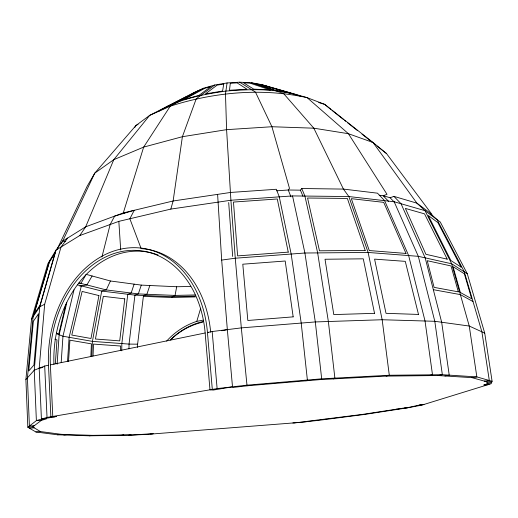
<?xml version="1.0" encoding="UTF-8"?>
<svg xmlns="http://www.w3.org/2000/svg" width="518" height="518" viewBox="0 0 518 518"><rect width="100%" height="100%" fill="white"/><g stroke="black" fill="none" stroke-linecap="round" stroke-linejoin="round"><path stroke-width="0.78" d="M137.587 347.41L137.62 344.179L143.48 295.48L146.892 294.263L149.844 285.502M128.988 348.892L129.04 344.094L134.939 295.137L172.863 296.659L195.15 296.147M120.603 350.032L120.649 346.037L93.525 344.088L93.033 355.931M121.749 350.803L121.834 343.557L127.771 294.256L131.164 293.02L134.117 284.149M90.864 356.514L91.401 343.848L69.924 340.19L68.518 361.415M91.777 356.624L92.418 341.375L101.716 291.058L106.274 289.925L138.332 293.913L175.045 295.415L195.15 294.962M67.534 361.454L69.134 337.315L81.339 285.884M61.176 362.632L62.963 336.234L74.009 289.86M55.355 363.759L56.993 339.938L54.817 339.128M57.122 364.219L59.136 334.757L66.796 302.706M56.935 249.598L87.102 186.363L94.749 173.161L135.949 125.518L149.683 115.372L194.58 92.288L203.639 88.215L214.743 85.017L227.065 82.951L239.666 82.187L251.573 82.776L261.875 84.661L307.142 97.656L324.669 104.358L373.051 142.495L416.893 203.153L425.013 210.664L440.274 222.028L467.262 273.685L484.725 333.119L492.1 381.287L491.129 383.721L421.73 405.154L407.303 407.873L364.471 414.452L317.916 420.441L298.413 422.546L146.866 434.401L128.788 435.224L89.4 435.813L57.485 434.79L35.897 431.98L27.83 427.253L36.383 420.629L41.349 420.389L46.419 418.874L41.414 419.114L39.187 368.227L44.677 304.221L61.001 247.067L67.657 238.04M41.349 420.389L32.705 426.884L27.83 427.253L25.9 379.539L31.559 318.952L47.876 263.746L56.054 250.103L62.672 241.148L94.749 173.161L113.785 159.673L143.661 147.099L182.388 136.707L226.593 129.662L271.918 126.735L313.824 128.192L348.42 133.702L373.051 142.495L386.499 153.548L431.934 214.413L430.393 214.685M227.065 82.951L225.485 93.965L226.593 129.662L230.905 200.246L235.269 258.217L241.323 327.881L247.041 385.819L320.137 379.61L386.13 376.107L438.04 375.537L471.969 377.648L487.147 381.895L492.1 381.287L476.851 376.91L442.353 374.702L389.303 375.259L321.684 378.826L246.691 385.198L217.12 388.604L47.021 417.43L36.383 420.629L34.24 370.221L39.769 306.786L56.054 250.103L79.766 235.548L118.829 221.361L170.823 209.091L230.905 200.246L292.541 195.921L348.854 196.542L394.172 201.767L425.013 210.664L451.664 263.779L469.243 326.042L476.851 376.91L471.969 377.648M190.682 286.473L176.703 286.745L175.045 295.415L171.419 297.481L143.603 296.38M65.715 304.888L58.761 333.974L56.553 333.113M101.91 257.051L110.146 224.514L114.653 216.11L134.253 210.295L129.856 218.758L141.149 248.614A103.691 79.118 -82.3 0 1 210.671 332.174M170.823 209.091L173.122 200.984L182.388 136.707L196.218 98.815L214.743 85.017M166.66 341.097A73.459 71.529 65.8 0 1 196.782 321.348L200.673 308.262M176.703 286.745L141.284 285.107L138.332 293.913L134.861 295.169M487.147 381.895L486.739 383.067L491.634 382.465L483.67 384.991L488.066 384.667M141.284 285.107L110.438 280.983L106.274 289.925L80.925 283.398L79.112 282.407M92.107 275.984L86.907 284.939L79.863 286.137M61.156 243.661L62.672 241.148L85.697 226.806L123.297 212.917L173.122 200.984L230.568 192.45L276.353 189.271L279.267 196.853L291.161 254.04L301.204 323.07L307.388 380.037L305.918 380.814M134.693 127.57L135.949 125.518L138.066 124.359M31.559 318.952L39.769 306.786L44.677 304.221M79.766 235.548L85.697 226.806L113.785 159.673L149.683 115.372L170.241 106.19L203.639 88.215M50.919 259.078L49.579 260.91L33.12 316.64L27.428 377.836L29.396 426.042L34.317 425.673M51.806 257.86L52.7 256.643M276.696 190.805L288.235 190.002L300.434 190.164L301.748 188.52L343.434 189.089L377.486 193.175L384.621 200.667L408.644 255.581L425.032 321.005L432.504 374.805L428.198 375.647M25.9 379.539L34.24 370.221L44.697 366.012L48.504 365.229A104.137 79.254 -82.2 0 1 121.426 248.983A104.137 79.254 -82.2 0 1 207.453 332.498L208.773 332.692M150.822 434.097L153.192 433.611L152.758 433.942M158.793 111.247C178.93 98.867 202.81 94.477 225.9 91.071C250.699 89.154 276.599 88.073 300.446 96.212M192.029 94.134L194.58 92.288M162.017 109.395L166.317 107.187M172.759 103.872L186.363 96.866M320.137 379.61L321.684 378.826L315.307 321.937L304.908 253.011L292.541 195.921M333.281 378.911L334.887 378.127L328.36 321.51L317.663 252.901L304.901 196.057L301.748 188.52M292.864 422.979L308.566 421.451L307.582 421.276L362.71 414.374L404.733 407.906C411.331 407.433 417.411 404.901 423.97 404.467M294.69 422.837L295.61 422.474M379.234 195.26L383.197 195.733L390.106 197.753L393.913 196.361L416.893 203.153L428.684 211.985L437.095 219.664L464.296 271.801L481.889 331.824L489.309 380.484L484.311 381.106M386.13 376.107L389.303 375.259L382.167 319.742L368.117 252.454L348.854 196.542L343.434 189.089L313.824 128.192L283.482 93.415L251.573 82.776M39.187 368.227L42.988 367.437M41.414 419.114L56.417 416.55L52.771 416.453L50.375 364.847L205.154 332.977L209.971 389.814L213.286 390.041L232.511 386.829L232.938 387.445L247.041 385.819M484.725 333.119L469.243 326.042L434.803 321.296L382.167 319.742L315.307 321.937L241.323 327.881L212.179 331.526L207.453 332.498L212.309 389.413L215.624 389.646M221.814 330.749L227.344 329.629L221.678 260.081L217.612 194.373M121.471 435.334L123.744 434.887M128.788 435.224L151.256 433.767M438.04 375.537L442.353 374.702L434.803 321.296L418.311 256.326L394.172 201.767M444.936 375.964L449.229 375.142L441.666 322.241L425.174 257.86L401.055 203.755L393.913 196.361M196.782 321.348L203.075 320.156M78.827 283.76L80.925 283.398L86.176 274.365L110.438 280.983M89.4 435.813L92.476 435.347L131.067 434.783M221.678 260.081L235.269 258.217L304.908 253.011L368.117 252.454L418.311 256.326L451.664 263.779L467.262 273.685M57.485 434.79L61.299 434.324L92.476 435.347M63.831 434.997L67.618 434.531M35.897 431.98L40.346 431.539L61.299 434.324M419.405 404.985L423.232 404.694M29.448 428.198L34.266 427.836M484.667 384.68L489.07 384.356M171.419 297.481L195.338 296.924M404.733 407.906L407.303 407.873M396.315 409.201L398.892 409.168M137.62 344.179L129.04 344.094L92.418 341.375L62.963 336.234L56.876 333.883M54.52 416.867L50.881 416.776L48.504 365.229M62.672 241.148L65.76 241.246M362.71 414.374L364.471 414.452M134.939 295.137L101.716 291.058L77.577 284.932M433.326 289.685L460.36 294.6L473.012 301.554M316.958 420.266L317.916 420.441M325.757 419.133L326.69 419.315M124.385 213.222L123.297 212.917L143.661 147.099L170.241 106.19C214.161 92.139 261.881 87.665 307.142 97.656L348.42 133.702L387.011 194.321L383.197 195.733L388.662 201.444M295.098 94.399L266.226 86.098L267.657 86.636M318.732 102.551L324.669 104.358L330.775 109.35M261.875 84.661L267.676 86.849M295.849 94.684L298.103 95.539M32.705 426.884L40.346 431.539M239.666 82.187L255.471 92.113L271.918 126.735L289.491 188.358L288.235 190.002L290.98 196.859M343.201 119.295L331.993 110.347M344.457 120.286L345.713 121.277M347.597 122.766L357.634 130.711M362.03 134.188L370.189 140.637M371.438 141.634L372.695 142.625M373.951 143.615L375.207 144.613M377.091 146.102L386.499 153.548M390.106 197.753L394.47 202.292M300.434 190.164L302.991 196.309M227.344 329.629L232.511 386.829M212.179 331.526L217.12 388.604M228.691 202.577L232.66 256.423M118.829 221.361L120.7 249.967M44.697 366.012L47.021 417.43M170.267 340.028A71.542 69.658 65.8 0 1 203.419 321.419M170.908 339.562A71.29 69.431 66 0 1 202.829 322.125M50.375 364.847A101.411 77.176 -82.2 0 1 121.38 251.58A101.411 77.176 -82.2 0 1 205.154 332.977M53.943 364.361A100.971 77.04 -82.2 0 1 158.048 254.986M38.397 313.992L33.935 365.009L28.755 370.985L33.372 321.27L38.397 313.992M124.773 298.86L119.71 340.883L95.442 339.018L103.322 296.328L124.773 298.86M230.322 83.288L229.468 90.268L247.008 89.193L237.108 82.874L230.322 83.288M223.731 84.033L222.585 91.045L205.445 93.894L217.094 85.146L223.731 84.033M98.919 295.571L90.98 338.487L71.788 335.062L82.129 291.44L98.919 295.571M55.154 252.622L40.054 305.193L33.994 314.206L49.314 262.335L55.154 252.622M210.897 86.538L199.016 95.331L183.735 99.689L204.921 88.254L210.897 86.538M199.598 90.177L178.283 101.638L166.077 107.103L199.598 90.177M293.175 316.861L247.831 320.48L242.793 264.206L285.198 261.014L293.175 316.861M288.248 252.124L237.607 255.898L233.469 202.059L277.279 198.977L288.248 252.124M374.533 313.338L333.78 314.581L325.019 259.246L363.28 258.825L374.533 313.338M365.203 250.427L319.483 250.796L307.556 198.031L347.364 198.439L365.203 250.427M418.492 314.439L386.007 313.325L374.585 259.129L405.29 261.363L418.492 314.439M270.202 89.912L253.755 89.135L243.589 82.828L250 83.145L270.202 89.912M406.008 253.438L369.269 250.557L351.34 198.672L383.715 202.357L406.008 253.438M290.248 93.098L276.243 90.572L255.866 83.799L261.409 84.81L290.248 93.098M458.333 291.848L434.09 287.361L427.246 260.709L451.029 265.948L458.333 291.848M447.209 259.162L425.9 254.286L405.4 208.43L424.52 213.863L447.209 259.162M471.691 298.795L460.327 292.469L453.036 266.666L464.361 273.782L471.691 298.795M461.072 267.094L450.861 260.515L428.263 215.514L437.878 222.598L461.072 267.094"/></g></svg>
